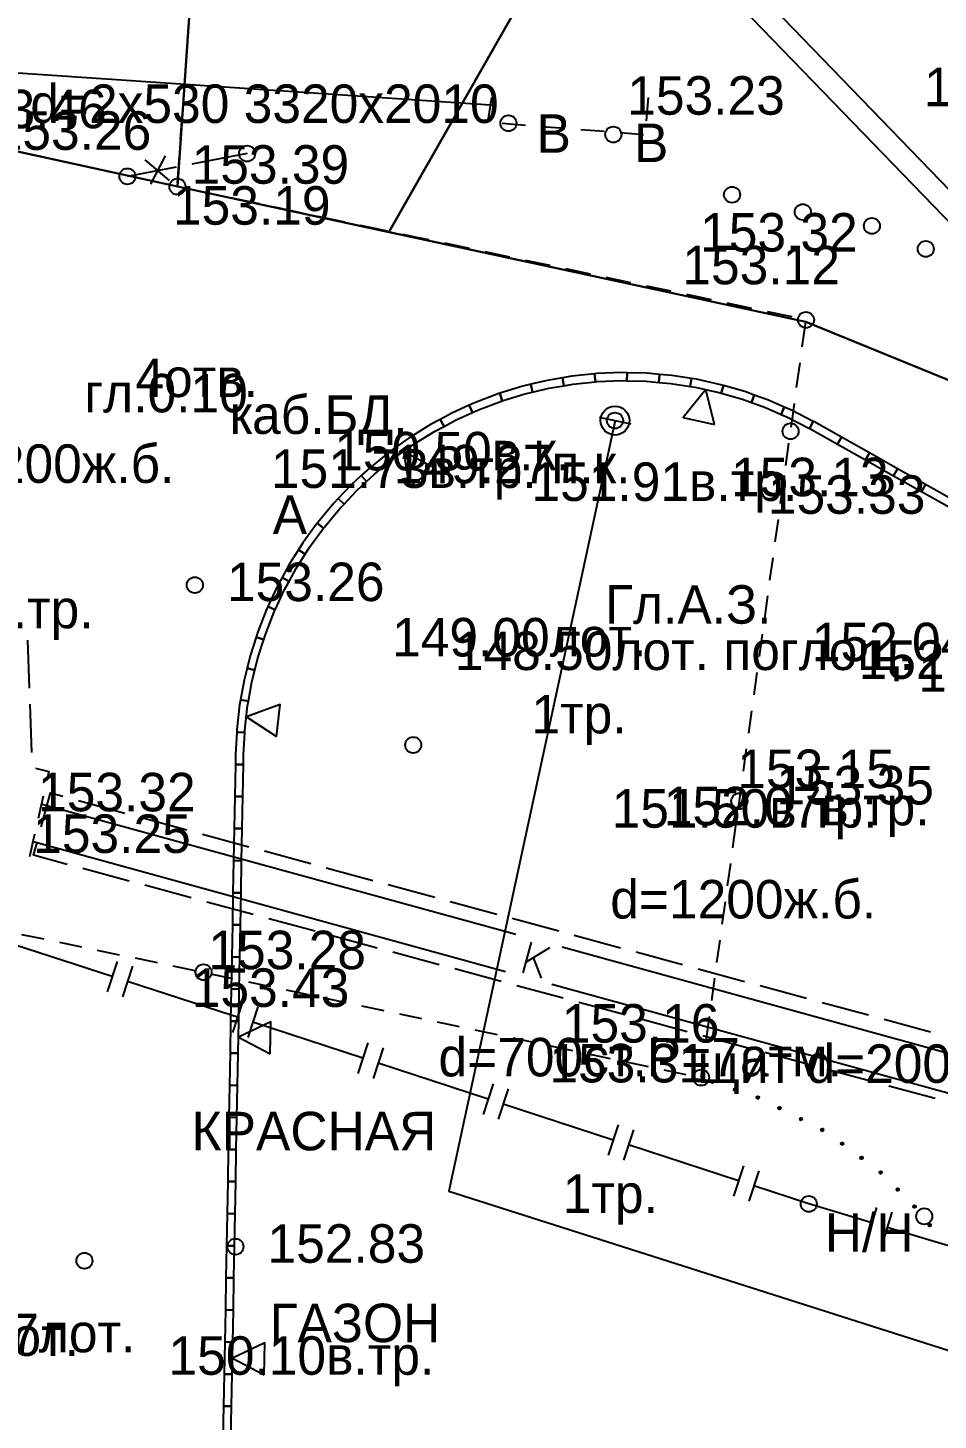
# Model space of a CAD drawing. Header units: metres. Extents: x -2743 to 126, y 13412 to 13916.
# Drawn here: x -2062 to -2033.65, y 13678.97 to 13722.35 of the extents above; entities that cross this region are included whole.
import ezdxf

# ---------------------------------------------------------------- set-up
doc = ezdxf.new("R2010")
doc.units = ezdxf.units.M
for name, color, linetype in [('link-улица Берзарина_Граница работ$0$ГП_Граница проектирования', 7, 'Continuous'), ('link-улица Берзарина_Покрытия — Новые$0$ДВ_ПП_Газон_Р', 7, 'Continuous'), ('link-улица Берзарина_Покрытия — Новые$0$ДВ_ПП_Тип2_Р_покрытия_ПЧ_Местные', 7, 'Continuous'), ('link_улица Берзарина_борта$0$ДВ_ГП_П_Борт_БР100.30.15', 7, 'Continuous'), ('output[1-12]_3_ДЖКХ-24_03233kl$0$Красные линии', 7, 'Continuous'), ('output[1-12]_3_ДЖКХ-24_03233tp$0$Вентиляторы', 7, 'Continuous'), ('output[1-12]_3_ДЖКХ-24_03233tp$0$Горизонтали', 7, 'Continuous'), ('output[1-12]_3_ДЖКХ-24_03233tp$0$Граница растительности и грунта', 7, 'Continuous'), ('output[1-12]_3_ДЖКХ-24_03233tp$0$Граница улицы', 7, 'Continuous'), ('output[1-12]_3_ДЖКХ-24_03233tp$0$Колодцы', 7, 'Continuous'), ('output[1-12]_3_ДЖКХ-24_03233tp$0$Леса и газоны', 7, 'Continuous'), ('output[1-12]_3_ДЖКХ-24_03233tp$0$Отдельно стоящее дерево', 7, 'Continuous'), ('output[1-12]_3_ДЖКХ-24_03233up$0$Водосток', 7, 'Continuous'), ('output[1-12]_3_ДЖКХ-24_03233up$0$Газопровод', 7, 'Continuous'), ('output[1-12]_3_ДЖКХ-24_03233up$0$Кабели', 7, 'Continuous'), ('output[1-12]_3_ДЖКХ-24_03233up$0$Кабель защиты', 7, 'Continuous'), ('output[1-12]_3_ДЖКХ-24_03233up$0$Кабель связи', 7, 'Continuous'), ('output[1-12]_3_ДЖКХ-24_03233up$0$Кабель электрический', 7, 'Continuous'), ('output[1-12]_3_ДЖКХ-24_03233up$0$Канализация самотёчная', 7, 'Continuous'), ('output[1-12]_3_ДЖКХ-24_03233up$0$Подземные коммуникации', 7, 'Continuous'), ('output[1-12]_3_ДЖКХ-24_03233up$0$Теплосеть', 7, 'Continuous'), ('output[1-12]_brd$0$Координатные кресты', 7, 'Continuous'), ('output[23]_brd$0$Координатные кресты', 7, 'Continuous'), ('output[24-26]_brd$0$Координатные кресты', 7, 'Continuous')]:
    doc.layers.add(name, color=color, linetype=linetype)

msp = doc.modelspace()

# ---------------------------------------------------------------- linework, layer by layer
at = {"layer": 'link-улица Берзарина_Граница работ$0$ГП_Граница проектирования'}
msp.add_lwpolyline([(-2002.701, 13690.383), (-2013.582, 13696.083), (-2018.344, 13698.028), (-2015.815, 13704.218), (-2037.774, 13713.186), (-2057.346, 13717.399), (-2067.815, 13719.695), (-2073.271, 13719.76), (-2073.4, 13720.539), (-2073.919, 13721.787), (-2074.814, 13723.415), (-2076.072, 13725.382), (-2083.484, 13726.947), (-2084.856, 13727.75), (-2087.877, 13729.517), (-2089.061, 13730.432), (-2090.322, 13731.69), (-2091.365, 13733.003), (-2091.919, 13733.882), (-2092.731, 13735.328), (-2092.714, 13735.388), (-2102.118, 13738.128)], dxfattribs=at)
at = {"layer": 'link-улица Берзарина_Покрытия — Новые$0$ДВ_ПП_Газон_Р'}
for points in [[(-2043.572, 13728.593), (-2052.584, 13731.647), (-2053.257, 13731.792), (-2053.937, 13731.781), (-2054.597, 13731.617), (-2055.21, 13731.303), (-2055.735, 13730.859), (-2056.141, 13730.313), (-2056.414, 13729.691), (-2056.54, 13729.014), (-2057.346, 13717.399), (-2050.755, 13715.98), (-2043.572, 13728.593)], [(-2022.675, 13721.511), (-2042.228, 13728.138), (-2043.572, 13728.593), (-2050.755, 13715.98), (-2037.774, 13713.186), (-2031.05, 13710.44), (-2022.675, 13721.511)]]:
    msp.add_lwpolyline(points, close=True, dxfattribs=at)
at = {"layer": 'link-улица Берзарина_Покрытия — Новые$0$ДВ_ПП_Тип2_Р_покрытия_ПЧ_Местные'}
msp.add_lwpolyline([(-2061.085, 13743.883), (-2070.397, 13738.726), (-2068.797, 13734.857), (-2067.57, 13734.536), (-2066.444, 13733.982), (-2065.45, 13733.214), (-2064.622, 13732.254), (-2064.088, 13732.274), (-2063.958, 13732.198), (-2063.823, 13732.046), (-2063.468, 13731.564), (-2063.397, 13731.32), (-2063.359, 13731.01), (-2063.499, 13729.002), (-2064.154, 13718.892), (-2057.346, 13717.399), (-2056.54, 13729.014), (-2056.516, 13729.354), (-2056.383, 13731.275), (-2056.286, 13731.607), (-2056.194, 13731.736), (-2055.852, 13732.102), (-2055.593, 13732.191), (-2061.085, 13743.883)], close=True, dxfattribs=at)
at = {"layer": 'link_улица Берзарина_борта$0$ДВ_ГП_П_Борт_БР100.30.15'}
msp.add_lwpolyline([(-2057.346, 13717.399), (-2056.54, 13729.014), (-2056.414, 13729.691), (-2056.141, 13730.313), (-2055.735, 13730.859), (-2055.21, 13731.303), (-2054.597, 13731.617), (-2053.937, 13731.781), (-2053.257, 13731.792), (-2052.584, 13731.647), (-2042.228, 13728.138), (-2017.864, 13719.88), (-2015.667, 13718.879), (-2013.732, 13717.473), (-2012.114, 13715.712), (-2010.867, 13713.644), (-2010.06, 13711.368), (-2009.726, 13709), (-2009.868, 13706.612), (-2010.489, 13704.278), (-2013.582, 13696.083)], dxfattribs=at)
at = {"layer": 'output[1-12]_3_ДЖКХ-24_03233kl$0$Красные линии'}
for points in [[(-2045.78, 13711.115), (-2045.31, 13711.195), (-2045.352, 13711.441), (-2045.83, 13711.36), (-2046.339, 13711.239), (-2046.281, 13710.996), (-2045.78, 13711.115)], [(-2045.027, 13711.243), (-2044.326, 13711.316), (-2044.352, 13711.565), (-2045.061, 13711.491), (-2045.352, 13711.441), (-2045.31, 13711.195), (-2045.027, 13711.243)], [(-2043.503, 13711.353), (-2043.343, 13711.349), (-2043.337, 13711.599), (-2043.505, 13711.603), (-2044.285, 13711.572), (-2044.352, 13711.565), (-2044.326, 13711.316), (-2044.267, 13711.323), (-2043.503, 13711.353)], [(-2042.74, 13711.335), (-2042.353, 13711.3), (-2042.331, 13711.549), (-2042.725, 13711.584), (-2043.337, 13711.599), (-2043.343, 13711.349), (-2042.74, 13711.335)], [(-2041.979, 13711.267), (-2041.37, 13711.173), (-2041.331, 13711.42), (-2041.948, 13711.515), (-2042.331, 13711.549), (-2042.353, 13711.3), (-2041.979, 13711.267)], [(-2040.477, 13710.985), (-2040.408, 13710.965), (-2040.339, 13711.205), (-2040.415, 13711.228), (-2041.177, 13711.396), (-2041.331, 13711.42), (-2041.37, 13711.173), (-2041.223, 13711.15), (-2040.477, 13710.985)], [(-2046.524, 13710.939), (-2046.281, 13710.996), (-2046.339, 13711.239), (-2046.589, 13711.18), (-2047.307, 13710.96), (-2047.234, 13710.721), (-2046.524, 13710.939)], [(-2040.615, 13709.992), (-2040.887, 13711.076), (-2041.591, 13710.207), (-2040.615, 13709.992)], [(-2039.743, 13710.773), (-2039.461, 13710.671), (-2039.376, 13710.906), (-2039.666, 13711.011), (-2040.339, 13711.205), (-2040.408, 13710.965), (-2039.743, 13710.773)], [(-2048.665, 13710.129), (-2048.15, 13710.362), (-2048.253, 13710.59), (-2048.775, 13710.353), (-2049.159, 13710.148), (-2049.041, 13709.928), (-2048.665, 13710.129)], [(-2047.254, 13710.715), (-2047.234, 13710.721), (-2047.307, 13710.96), (-2047.335, 13710.951), (-2048.065, 13710.675), (-2048.253, 13710.59), (-2048.15, 13710.362), (-2047.969, 13710.444), (-2047.254, 13710.715)], [(-2039.025, 13710.513), (-2038.541, 13710.303), (-2038.441, 13710.532), (-2038.932, 13710.746), (-2039.376, 13710.906), (-2039.461, 13710.671), (-2039.025, 13710.513)], [(-2049.339, 13709.769), (-2049.041, 13709.928), (-2049.159, 13710.148), (-2049.464, 13709.986), (-2050.027, 13709.637), (-2049.895, 13709.424), (-2049.339, 13709.769)], [(-2038.324, 13710.208), (-2037.652, 13709.863), (-2037.538, 13710.085), (-2038.217, 13710.434), (-2038.441, 13710.532), (-2038.541, 13710.303), (-2038.324, 13710.208)], [(-2037.643, 13709.858), (-2036.785, 13709.375), (-2036.662, 13709.593), (-2037.525, 13710.078), (-2037.538, 13710.085), (-2037.652, 13709.863), (-2037.643, 13709.858)], [(-2049.988, 13709.366), (-2049.895, 13709.424), (-2050.027, 13709.637), (-2050.127, 13709.575), (-2050.762, 13709.122), (-2050.854, 13709.047), (-2050.696, 13708.853), (-2050.61, 13708.923), (-2049.988, 13709.366)], [(-2036.785, 13709.375), (-2035.913, 13708.884), (-2035.791, 13709.102), (-2036.662, 13709.593), (-2036.785, 13709.375)], [(-2051.203, 13708.44), (-2050.696, 13708.853), (-2050.854, 13709.047), (-2051.367, 13708.629), (-2051.621, 13708.394), (-2051.451, 13708.211), (-2051.203, 13708.44)], [(-2050.126, 13708.04), (-2049.312, 13708.62), (-2050.299, 13709.145), (-2050.126, 13708.04)], [(-2035.913, 13708.884), (-2035.042, 13708.393), (-2034.919, 13708.611), (-2035.791, 13709.102), (-2035.913, 13708.884)], [(-2051.763, 13707.921), (-2051.451, 13708.211), (-2051.621, 13708.394), (-2051.939, 13708.099), (-2052.334, 13707.682), (-2052.152, 13707.51), (-2051.763, 13707.921)], [(-2035.042, 13708.393), (-2034.171, 13707.903), (-2034.048, 13708.121), (-2034.919, 13708.611), (-2035.042, 13708.393)], [(-2033.65, 13707.609), (-2033.301, 13707.41), (-2033.177, 13707.628), (-2033.527, 13707.827), (-2034.048, 13708.121), (-2034.171, 13707.903), (-2033.65, 13707.609)], [(-2052.289, 13707.366), (-2052.152, 13707.51), (-2052.334, 13707.682), (-2052.476, 13707.532), (-2052.975, 13706.933), (-2052.992, 13706.909), (-2052.79, 13706.762), (-2052.778, 13706.779), (-2052.289, 13707.366)], [(-2053.228, 13706.162), (-2052.79, 13706.762), (-2052.992, 13706.909), (-2053.435, 13706.302), (-2053.573, 13706.085), (-2053.361, 13705.951), (-2053.228, 13706.162)], [(-2053.637, 13705.517), (-2053.361, 13705.951), (-2053.573, 13706.085), (-2053.853, 13705.644), (-2054.086, 13705.218), (-2053.867, 13705.098), (-2053.637, 13705.517)], [(-2054.005, 13704.846), (-2053.867, 13705.098), (-2054.086, 13705.218), (-2054.228, 13704.959), (-2054.529, 13704.313), (-2054.303, 13704.208), (-2054.005, 13704.846)], [(-2054.328, 13704.154), (-2054.303, 13704.208), (-2054.529, 13704.313), (-2054.558, 13704.253), (-2054.842, 13703.526), (-2054.893, 13703.365), (-2054.655, 13703.289), (-2054.606, 13703.442), (-2054.328, 13704.154)], [(-2054.838, 13702.714), (-2054.655, 13703.289), (-2054.893, 13703.365), (-2055.078, 13702.782), (-2055.174, 13702.397), (-2054.931, 13702.337), (-2054.838, 13702.714)], [(-2055.022, 13701.973), (-2054.931, 13702.337), (-2055.174, 13702.397), (-2055.267, 13702.025), (-2055.378, 13701.411), (-2055.132, 13701.366), (-2055.022, 13701.973)], [(-2055.158, 13701.221), (-2055.132, 13701.366), (-2055.378, 13701.411), (-2055.406, 13701.258), (-2055.495, 13700.483), (-2055.499, 13700.402), (-2055.25, 13700.39), (-2055.246, 13700.462), (-2055.158, 13701.221)], [(-2054.262, 13700.267), (-2054.147, 13701.261), (-2055.198, 13700.879), (-2054.262, 13700.267)], [(-2055.285, 13699.697), (-2055.25, 13700.39), (-2055.499, 13700.402), (-2055.535, 13699.705), (-2055.54, 13699.399), (-2055.29, 13699.395), (-2055.285, 13699.697)], [(-2055.309, 13698.395), (-2055.29, 13699.395), (-2055.54, 13699.399), (-2055.559, 13698.4), (-2055.309, 13698.395)], [(-2055.327, 13697.395), (-2055.309, 13698.395), (-2055.559, 13698.4), (-2055.577, 13697.4), (-2055.327, 13697.395)], [(-2055.346, 13696.395), (-2055.327, 13697.395), (-2055.577, 13697.4), (-2055.595, 13696.4), (-2055.346, 13696.395)], [(-2055.364, 13695.395), (-2055.346, 13696.395), (-2055.595, 13696.4), (-2055.614, 13695.4), (-2055.364, 13695.395)], [(-2055.382, 13694.396), (-2055.364, 13695.395), (-2055.614, 13695.4), (-2055.632, 13694.4), (-2055.382, 13694.396)], [(-2055.401, 13693.396), (-2055.382, 13694.396), (-2055.632, 13694.4), (-2055.651, 13693.4), (-2055.401, 13693.396)], [(-2055.419, 13692.396), (-2055.401, 13693.396), (-2055.651, 13693.4), (-2055.669, 13692.401), (-2055.419, 13692.396)], [(-2055.437, 13691.396), (-2055.419, 13692.396), (-2055.669, 13692.401), (-2055.687, 13691.401), (-2055.437, 13691.396)], [(-2055.456, 13690.396), (-2055.437, 13691.396), (-2055.687, 13691.401), (-2055.706, 13690.401), (-2055.456, 13690.396)], [(-2054.456, 13690.378), (-2054.437, 13691.378), (-2055.446, 13690.896), (-2054.456, 13690.378)], [(-2055.474, 13689.396), (-2055.456, 13690.396), (-2055.706, 13690.401), (-2055.724, 13689.401), (-2055.474, 13689.396)], [(-2055.492, 13688.397), (-2055.474, 13689.396), (-2055.724, 13689.401), (-2055.742, 13688.401), (-2055.492, 13688.397)], [(-2055.511, 13687.397), (-2055.492, 13688.397), (-2055.742, 13688.401), (-2055.761, 13687.401), (-2055.511, 13687.397)], [(-2055.529, 13686.397), (-2055.511, 13687.397), (-2055.761, 13687.401), (-2055.779, 13686.402), (-2055.529, 13686.397)], [(-2055.547, 13685.397), (-2055.529, 13686.397), (-2055.779, 13686.402), (-2055.797, 13685.402), (-2055.547, 13685.397)], [(-2055.566, 13684.397), (-2055.547, 13685.397), (-2055.797, 13685.402), (-2055.816, 13684.402), (-2055.566, 13684.397)], [(-2055.584, 13683.397), (-2055.566, 13684.397), (-2055.816, 13684.402), (-2055.834, 13683.402), (-2055.584, 13683.397)], [(-2055.602, 13682.398), (-2055.584, 13683.397), (-2055.834, 13683.402), (-2055.852, 13682.402), (-2055.602, 13682.398)], [(-2055.621, 13681.398), (-2055.602, 13682.398), (-2055.852, 13682.402), (-2055.871, 13681.402), (-2055.621, 13681.398)], [(-2055.639, 13680.398), (-2055.621, 13681.398), (-2055.871, 13681.402), (-2055.889, 13680.403), (-2055.639, 13680.398)], [(-2054.639, 13680.38), (-2054.621, 13681.379), (-2055.63, 13680.898), (-2054.639, 13680.38)], [(-2055.657, 13679.398), (-2055.639, 13680.398), (-2055.889, 13680.403), (-2055.907, 13679.403), (-2055.657, 13679.398)], [(-2055.676, 13678.398), (-2055.657, 13679.398), (-2055.907, 13679.403), (-2055.926, 13678.403), (-2055.676, 13678.398)]]:
    msp.add_lwpolyline(points, close=True, dxfattribs=at)
at = {"layer": 'output[1-12]_3_ДЖКХ-24_03233tp$0$Вентиляторы'}
for centre in [(-2047.035, 13719.374), (-2043.767, 13719.021)]:
    msp.add_circle(centre, 0.25, dxfattribs=at)
at = {"layer": 'output[1-12]_3_ДЖКХ-24_03233tp$0$Горизонтали'}
for centre in [(-2057.346, 13717.399), (-2037.766, 13713.246), (-2038.246, 13709.778), (-2056.802, 13704.984), (-2039.842, 13698.251), (-2056.529, 13692.921), (-2041.035, 13689.638), (-2034.083, 13685.316), (-2055.538, 13684.37)]:
    msp.add_circle(centre, 0.25, dxfattribs=at)
at = {"layer": 'output[1-12]_3_ДЖКХ-24_03233tp$0$Граница растительности и грунта'}
for points in [[(-2040.72, 13689.522), (-2040.646, 13689.496)], [(-2040.72, 13689.517), (-2040.649, 13689.492)], [(-2040.72, 13689.512), (-2040.652, 13689.488)], [(-2040.719, 13689.527), (-2040.643, 13689.501)], [(-2040.719, 13689.506), (-2040.657, 13689.484)], [(-2040.717, 13689.5), (-2040.662, 13689.481)], [(-2040.716, 13689.531), (-2040.643, 13689.506)], [(-2040.715, 13689.494), (-2040.667, 13689.477)], [(-2040.714, 13689.536), (-2040.642, 13689.511)], [(-2040.711, 13689.54), (-2040.641, 13689.516)], [(-2040.708, 13689.544), (-2040.641, 13689.521)], [(-2040.707, 13689.486), (-2040.678, 13689.476)], [(-2040.702, 13689.548), (-2040.644, 13689.527)], [(-2040.697, 13689.551), (-2040.646, 13689.533)], [(-2040.688, 13689.553), (-2040.652, 13689.541)], [(-2040.676, 13689.555), (-2040.668, 13689.552)], [(-2040.01, 13689.281), (-2039.935, 13689.255)], [(-2040.008, 13689.285), (-2039.934, 13689.26)], [(-2040.005, 13689.29), (-2039.934, 13689.265)], [(-2040.003, 13689.294), (-2039.933, 13689.27)], [(-2039.999, 13689.298), (-2039.933, 13689.275)], [(-2039.994, 13689.301), (-2039.935, 13689.281)], [(-2039.988, 13689.305), (-2039.937, 13689.287)], [(-2039.979, 13689.307), (-2039.943, 13689.294)], [(-2039.968, 13689.308), (-2039.96, 13689.305)], [(-2040.012, 13689.271), (-2039.941, 13689.246)], [(-2040.012, 13689.265), (-2039.944, 13689.242)], [(-2040.011, 13689.276), (-2039.938, 13689.25)], [(-2040.01, 13689.26), (-2039.948, 13689.238)], [(-2040.008, 13689.254), (-2039.954, 13689.235)], [(-2040.006, 13689.248), (-2039.959, 13689.231)], [(-2039.998, 13689.24), (-2039.97, 13689.23)], [(-2039.303, 13689.029), (-2039.229, 13689.004)], [(-2039.303, 13689.024), (-2039.233, 13689)], [(-2039.303, 13689.019), (-2039.235, 13688.995)], [(-2039.302, 13689.035), (-2039.227, 13689.008)], [(-2039.302, 13689.013), (-2039.24, 13688.992)], [(-2039.3, 13689.007), (-2039.245, 13688.988)], [(-2039.299, 13689.039), (-2039.226, 13689.013)], [(-2039.298, 13689.001), (-2039.251, 13688.985)], [(-2039.297, 13689.043), (-2039.225, 13689.018)], [(-2039.294, 13689.048), (-2039.224, 13689.023)], [(-2039.291, 13689.052), (-2039.225, 13689.029)], [(-2039.29, 13688.993), (-2039.262, 13688.983)], [(-2039.285, 13689.055), (-2039.227, 13689.035)], [(-2039.28, 13689.059), (-2039.229, 13689.041)], [(-2039.271, 13689.061), (-2039.235, 13689.048)], [(-2039.26, 13689.062), (-2039.251, 13689.059)], [(-2038.632, 13688.692), (-2038.567, 13688.659)], [(-2038.631, 13688.697), (-2038.564, 13688.663)], [(-2038.631, 13688.686), (-2038.572, 13688.656)], [(-2038.63, 13688.702), (-2038.56, 13688.667)], [(-2038.63, 13688.68), (-2038.578, 13688.654)], [(-2038.629, 13688.673), (-2038.584, 13688.651)], [(-2038.628, 13688.707), (-2038.557, 13688.671)], [(-2038.625, 13688.711), (-2038.556, 13688.676)], [(-2038.622, 13688.715), (-2038.554, 13688.681)], [(-2038.622, 13688.664), (-2038.595, 13688.651)], [(-2038.619, 13688.719), (-2038.553, 13688.686)], [(-2038.615, 13688.723), (-2038.552, 13688.691)], [(-2038.609, 13688.725), (-2038.554, 13688.697)], [(-2038.603, 13688.728), (-2038.555, 13688.703)], [(-2038.594, 13688.729), (-2038.56, 13688.712)], [(-2038.583, 13688.729), (-2038.575, 13688.725)], [(-2037.963, 13688.352), (-2037.899, 13688.32)], [(-2037.962, 13688.358), (-2037.895, 13688.324)], [(-2037.962, 13688.347), (-2037.903, 13688.317)], [(-2037.961, 13688.363), (-2037.891, 13688.327)], [(-2037.961, 13688.34), (-2037.909, 13688.314)], [(-2037.96, 13688.368), (-2037.888, 13688.331)], [(-2037.96, 13688.334), (-2037.915, 13688.312)], [(-2037.956, 13688.372), (-2037.887, 13688.336)], [(-2037.953, 13688.376), (-2037.885, 13688.341)], [(-2037.953, 13688.325), (-2037.926, 13688.312)], [(-2037.95, 13688.38), (-2037.884, 13688.346)], [(-2037.946, 13688.383), (-2037.884, 13688.352)], [(-2037.94, 13688.386), (-2037.885, 13688.358)], [(-2037.934, 13688.389), (-2037.886, 13688.364)], [(-2037.925, 13688.389), (-2037.891, 13688.372)], [(-2037.914, 13688.389), (-2037.906, 13688.385)], [(-2037.294, 13688.013), (-2037.23, 13687.981)], [(-2037.293, 13688.019), (-2037.227, 13687.985)], [(-2037.293, 13688.007), (-2037.235, 13687.977)], [(-2037.292, 13688.023), (-2037.222, 13687.988)], [(-2037.292, 13688.001), (-2037.24, 13687.975)], [(-2037.291, 13688.028), (-2037.219, 13687.992)], [(-2037.291, 13687.995), (-2037.246, 13687.972)], [(-2037.288, 13688.032), (-2037.218, 13687.997)], [(-2037.284, 13688.036), (-2037.217, 13688.002)], [(-2037.284, 13687.986), (-2037.257, 13687.972)], [(-2037.281, 13688.04), (-2037.215, 13688.007)], [(-2037.277, 13688.044), (-2037.215, 13688.012)], [(-2037.271, 13688.047), (-2037.216, 13688.019)], [(-2037.265, 13688.049), (-2037.217, 13688.025)], [(-2037.256, 13688.05), (-2037.222, 13688.033)], [(-2037.245, 13688.05), (-2037.237, 13688.046)], [(-2036.68, 13687.585), (-2036.626, 13687.546)], [(-2036.679, 13687.591), (-2036.621, 13687.548)], [(-2036.679, 13687.579), (-2036.633, 13687.544)], [(-2036.679, 13687.572), (-2036.639, 13687.543)], [(-2036.678, 13687.596), (-2036.617, 13687.552)], [(-2036.676, 13687.601), (-2036.613, 13687.555)], [(-2036.674, 13687.562), (-2036.65, 13687.545)], [(-2036.673, 13687.605), (-2036.609, 13687.558)], [(-2036.67, 13687.609), (-2036.607, 13687.563)], [(-2036.666, 13687.612), (-2036.605, 13687.567)], [(-2036.662, 13687.616), (-2036.603, 13687.572)], [(-2036.658, 13687.619), (-2036.601, 13687.577)], [(-2036.651, 13687.62), (-2036.601, 13687.583)], [(-2036.645, 13687.622), (-2036.602, 13687.59)], [(-2036.636, 13687.621), (-2036.605, 13687.599)], [(-2036.625, 13687.619), (-2036.618, 13687.614)], [(-2036.075, 13687.147), (-2036.017, 13687.104)], [(-2036.075, 13687.141), (-2036.022, 13687.102)], [(-2036.075, 13687.135), (-2036.028, 13687.1)], [(-2036.075, 13687.128), (-2036.034, 13687.099)], [(-2036.073, 13687.152), (-2036.013, 13687.108)], [(-2036.071, 13687.157), (-2036.008, 13687.11)], [(-2036.07, 13687.118), (-2036.046, 13687.1)], [(-2036.069, 13687.161), (-2036.005, 13687.114)], [(-2036.065, 13687.165), (-2036.002, 13687.118)], [(-2036.062, 13687.168), (-2036, 13687.123)], [(-2036.058, 13687.172), (-2035.998, 13687.128)], [(-2036.053, 13687.174), (-2035.997, 13687.133)], [(-2036.047, 13687.176), (-2035.997, 13687.139)], [(-2036.041, 13687.178), (-2035.997, 13687.146)], [(-2036.031, 13687.177), (-2036.001, 13687.155)], [(-2036.02, 13687.175), (-2036.013, 13687.17)], [(-2035.48, 13686.681), (-2035.444, 13686.645)], [(-2035.479, 13686.687), (-2035.438, 13686.646)], [(-2035.478, 13686.693), (-2035.432, 13686.647)], [(-2035.477, 13686.699), (-2035.426, 13686.648)], [(-2035.475, 13686.704), (-2035.422, 13686.651)], [(-2035.472, 13686.708), (-2035.417, 13686.653)], [(-2035.469, 13686.713), (-2035.413, 13686.656)], [(-2035.465, 13686.715), (-2035.41, 13686.66)], [(-2035.46, 13686.718), (-2035.407, 13686.664)], [(-2035.456, 13686.721), (-2035.404, 13686.668)], [(-2035.451, 13686.723), (-2035.402, 13686.673)], [(-2035.445, 13686.724), (-2035.401, 13686.68)], [(-2035.438, 13686.724), (-2035.4, 13686.686)], [(-2035.429, 13686.722), (-2035.403, 13686.695)], [(-2035.419, 13686.719), (-2035.412, 13686.712)], [(-2035.476, 13686.67), (-2035.455, 13686.649)], [(-2034.952, 13686.148), (-2034.916, 13686.113)], [(-2034.951, 13686.155), (-2034.91, 13686.113)], [(-2034.95, 13686.161), (-2034.904, 13686.114)], [(-2034.949, 13686.167), (-2034.898, 13686.115)], [(-2034.948, 13686.138), (-2034.927, 13686.116)], [(-2034.947, 13686.171), (-2034.894, 13686.118)], [(-2034.944, 13686.176), (-2034.889, 13686.12)], [(-2034.941, 13686.18), (-2034.885, 13686.123)], [(-2034.937, 13686.183), (-2034.882, 13686.127)], [(-2034.932, 13686.186), (-2034.879, 13686.132)], [(-2034.928, 13686.188), (-2034.876, 13686.136)], [(-2034.923, 13686.19), (-2034.874, 13686.141)], [(-2034.917, 13686.191), (-2034.873, 13686.147)], [(-2034.91, 13686.192), (-2034.872, 13686.153)], [(-2034.901, 13686.19), (-2034.874, 13686.163)], [(-2034.891, 13686.186), (-2034.884, 13686.18)], [(-2034.424, 13685.616), (-2034.388, 13685.58)], [(-2034.423, 13685.622), (-2034.382, 13685.581)], [(-2034.422, 13685.628), (-2034.376, 13685.581)], [(-2034.421, 13685.634), (-2034.37, 13685.583)], [(-2034.42, 13685.605), (-2034.399, 13685.584)], [(-2034.419, 13685.639), (-2034.366, 13685.586)], [(-2034.416, 13685.643), (-2034.361, 13685.588)], [(-2034.413, 13685.647), (-2034.357, 13685.59)], [(-2034.409, 13685.65), (-2034.354, 13685.595)], [(-2034.404, 13685.653), (-2034.351, 13685.599)], [(-2034.4, 13685.656), (-2034.348, 13685.603)], [(-2034.395, 13685.658), (-2034.346, 13685.608)], [(-2034.389, 13685.659), (-2034.345, 13685.614)], [(-2034.382, 13685.659), (-2034.344, 13685.621)], [(-2034.373, 13685.657), (-2034.346, 13685.63)], [(-2034.363, 13685.653), (-2034.356, 13685.647)], [(-2033.952, 13685.047), (-2033.926, 13685.004)], [(-2033.951, 13685.036), (-2033.935, 13685.01)], [(-2033.95, 13685.053), (-2033.92, 13685.004)], [(-2033.948, 13685.059), (-2033.913, 13685.003)], [(-2033.945, 13685.064), (-2033.907, 13685.003)], [(-2033.942, 13685.069), (-2033.903, 13685.005)], [(-2033.938, 13685.072), (-2033.897, 13685.006)], [(-2033.935, 13685.076), (-2033.893, 13685.008)], [(-2033.93, 13685.077), (-2033.889, 13685.011)], [(-2033.925, 13685.079), (-2033.885, 13685.015)], [(-2033.92, 13685.081), (-2033.881, 13685.018)], [(-2033.915, 13685.082), (-2033.878, 13685.022)], [(-2033.909, 13685.081), (-2033.876, 13685.028)], [(-2033.902, 13685.08), (-2033.874, 13685.034)], [(-2033.894, 13685.076), (-2033.874, 13685.044)], [(-2033.884, 13685.07), (-2033.88, 13685.063)]]:
    msp.add_lwpolyline(points, dxfattribs=at)
for centre in [(-2040.681, 13689.515), (-2039.972, 13689.269), (-2039.264, 13689.022), (-2038.592, 13688.69), (-2037.923, 13688.35), (-2037.255, 13688.011), (-2036.641, 13687.582), (-2036.036, 13687.138), (-2035.44, 13686.685), (-2034.912, 13686.152), (-2034.384, 13685.62), (-2033.913, 13685.042)]:
    msp.add_circle(centre, 0.04, dxfattribs=at)
at = {"layer": 'output[1-12]_3_ДЖКХ-24_03233tp$0$Граница улицы'}
for points in [[(-2057.214, 13719.298), (-2057.189, 13719.655)], [(-2057.244, 13718.869), (-2057.214, 13719.298)], [(-2057.338, 13717.512), (-2057.279, 13718.37)], [(-2056.126, 13717.14), (-2056.967, 13717.319)], [(-2054.795, 13716.858), (-2055.637, 13717.036)], [(-2053.464, 13716.576), (-2054.306, 13716.754)], [(-2052.134, 13716.294), (-2052.975, 13716.472)], [(-2050.803, 13716.011), (-2051.645, 13716.19)], [(-2049.893, 13715.818), (-2050.314, 13715.908)], [(-2049.509, 13715.737), (-2049.893, 13715.818)], [(-2048.252, 13715.47), (-2049.02, 13715.633)], [(-2046.995, 13715.204), (-2047.763, 13715.367)], [(-2045.738, 13714.937), (-2046.506, 13715.1)], [(-2044.481, 13714.67), (-2045.249, 13714.833)], [(-2043.224, 13714.404), (-2043.992, 13714.567)], [(-2041.967, 13714.137), (-2042.735, 13714.3)], [(-2040.71, 13713.871), (-2041.478, 13714.033)], [(-2039.453, 13713.604), (-2040.221, 13713.767)], [(-2038.195, 13713.337), (-2038.963, 13713.5)], [(-2037.882, 13712.408), (-2037.774, 13713.186)], [(-2038.058, 13711.136), (-2037.95, 13711.913)], [(-2038.18, 13710.251), (-2038.127, 13710.64)], [(-2038.229, 13709.904), (-2038.18, 13710.251)], [(-2038.394, 13708.712), (-2038.297, 13709.408)], [(-2038.558, 13707.521), (-2038.462, 13708.217)], [(-2038.723, 13706.33), (-2038.627, 13707.026)], [(-2038.888, 13705.139), (-2038.792, 13705.835)], [(-2039.053, 13703.948), (-2038.957, 13704.644)], [(-2039.218, 13702.757), (-2039.122, 13703.453)], [(-2039.383, 13701.566), (-2039.287, 13702.261)], [(-2039.548, 13700.374), (-2039.452, 13701.07)], [(-2039.713, 13699.183), (-2039.617, 13699.879)], [(-2039.878, 13697.992), (-2039.842, 13698.251), (-2039.782, 13698.688)], [(-2040.043, 13696.801), (-2039.947, 13697.497)], [(-2040.208, 13695.61), (-2040.112, 13696.306)], [(-2040.373, 13694.419), (-2040.277, 13695.115)], [(-2062.198, 13694.101), (-2061.51, 13693.958)], [(-2061.021, 13693.856), (-2060.333, 13693.713)], [(-2040.538, 13693.228), (-2040.442, 13693.923)], [(-2059.844, 13693.611), (-2059.156, 13693.468)], [(-2058.666, 13693.366), (-2057.979, 13693.223)], [(-2057.489, 13693.121), (-2056.801, 13692.978)], [(-2056.312, 13692.875), (-2055.625, 13692.729)], [(-2055.136, 13692.626), (-2054.448, 13692.48)], [(-2053.959, 13692.376), (-2053.272, 13692.231)], [(-2040.703, 13692.037), (-2040.606, 13692.732)], [(-2052.783, 13692.127), (-2052.096, 13691.982)], [(-2051.606, 13691.878), (-2050.919, 13691.732)], [(-2050.43, 13691.629), (-2049.743, 13691.483)], [(-2040.868, 13690.845), (-2040.771, 13691.541)], [(-2049.254, 13691.379), (-2048.566, 13691.234)], [(-2048.077, 13691.13), (-2047.39, 13690.985)], [(-2046.901, 13690.881), (-2046.214, 13690.735)], [(-2045.725, 13690.632), (-2045.037, 13690.486)], [(-2044.548, 13690.382), (-2043.861, 13690.237)], [(-2041.033, 13689.654), (-2040.936, 13690.35)], [(-2043.372, 13690.133), (-2042.684, 13689.988)], [(-2042.195, 13689.884), (-2041.508, 13689.738)]]:
    msp.add_lwpolyline(points, dxfattribs=at)
at = {"layer": 'output[1-12]_3_ДЖКХ-24_03233tp$0$Колодцы'}
msp.add_circle((-2037.679, 13685.703), 0.25, dxfattribs=at)
at = {"layer": 'output[1-12]_3_ДЖКХ-24_03233tp$0$Отдельно стоящее дерево'}
for centre in [(-2040.07, 13717.145), (-2037.864, 13716.606), (-2035.712, 13716.175), (-2034.035, 13715.458), (-2060.241, 13683.931), (-2060.241, 13683.931), (-2060.241, 13683.931)]:
    msp.add_circle(centre, 0.25, dxfattribs=at)
at = {"layer": 'output[1-12]_3_ДЖКХ-24_03233up$0$Газопровод'}
for points in [[(-2059.375, 13692.786), (-2062.804, 13693.896)], [(-2059.221, 13693.261), (-2059.529, 13692.31)], [(-2058.745, 13693.107), (-2059.053, 13692.156)], [(-2055.471, 13691.521), (-2055.639, 13691.576), (-2058.899, 13692.632)], [(-2055.315, 13691.996), (-2055.626, 13691.046)], [(-2054.84, 13691.841), (-2055.151, 13690.89)], [(-2051.57, 13690.245), (-2054.995, 13691.366)], [(-2051.414, 13690.721), (-2051.725, 13689.77)], [(-2050.939, 13690.565), (-2051.25, 13689.615)], [(-2047.669, 13688.97), (-2051.095, 13690.09)], [(-2047.513, 13689.445), (-2047.824, 13688.494)], [(-2047.038, 13689.29), (-2047.349, 13688.339)], [(-2043.768, 13687.694), (-2047.194, 13688.814)], [(-2043.613, 13688.169), (-2043.923, 13687.219)], [(-2043.137, 13688.014), (-2043.448, 13687.063)], [(-2039.867, 13686.419), (-2043.293, 13687.539)], [(-2039.712, 13686.894), (-2040.022, 13685.943)], [(-2039.236, 13686.738), (-2039.547, 13685.788)], [(-2037.679, 13685.703), (-2039.392, 13686.263)], [(-2035.718, 13685.116), (-2037.679, 13685.703)], [(-2035.574, 13685.595), (-2035.861, 13684.637)], [(-2035.095, 13685.451), (-2035.382, 13684.493)], [(-2031.316, 13683.798), (-2035.239, 13684.972)]]:
    msp.add_lwpolyline(points, dxfattribs=at)
at = {"layer": 'output[1-12]_3_ДЖКХ-24_03233up$0$Кабель защиты'}
for points in [[(-2043.715, 13710.11), (-2048.89, 13686.1), (-2032.401, 13680.849), (-2024.89, 13678.4), (-2027.994, 13669.352)], [(-2044.204, 13710.215), (-2043.226, 13710.005)]]:
    msp.add_lwpolyline(points, dxfattribs=at)
msp.add_circle((-2043.715, 13710.11), 0.45, dxfattribs=at)
at = {"layer": 'output[1-12]_3_ДЖКХ-24_03233up$0$Кабель электрический'}
for points in [[(-2027.368, 13712.306), (-2030.831, 13714.747), (-2042.133, 13726.44), (-2046.232, 13728.766), (-2051.679, 13729.638), (-2056.266, 13731.709)], [(-2027.772, 13711.734), (-2031.289, 13714.213), (-2042.567, 13725.88), (-2046.468, 13728.094), (-2051.881, 13728.962), (-2056.554, 13731.071)], [(-2058.178, 13717.473), (-2057.714, 13718.359)], [(-2055.174, 13718.428), (-2056.893, 13718.101)], [(-2057.384, 13718.007), (-2058.904, 13717.718)], [(-2057.589, 13717.588), (-2058.352, 13718.235)]]:
    msp.add_lwpolyline(points, dxfattribs=at)
for centre in [(-2055.174, 13718.428), (-2058.904, 13717.718)]:
    msp.add_circle(centre, 0.25, dxfattribs=at)
at = {"layer": 'output[1-12]_3_ДЖКХ-24_03233up$0$Канализация самотёчная'}
for points in [[(-2061.949, 13701.771), (-2062.003, 13703.27)], [(-2061.877, 13699.772), (-2061.931, 13701.271)], [(-2061.77, 13699.275), (-2061.352, 13699.181), (-2061.416, 13698.898)], [(-2061.527, 13698.41), (-2061.685, 13697.709)], [(-2061.584, 13697.449), (-2061.296, 13698.509), (-2060.909, 13698.404)], [(-2061.555, 13698.159), (-2046.808, 13694.106)], [(-2060.427, 13698.273), (-2058.979, 13697.88)], [(-2058.497, 13697.749), (-2057.049, 13697.356)], [(-2061.795, 13697.221), (-2061.953, 13696.52)], [(-2056.567, 13697.225), (-2055.119, 13696.832)], [(-2061.873, 13697.002), (-2047.124, 13692.948)], [(-2060.774, 13696.283), (-2061.823, 13696.567), (-2061.714, 13696.966)], [(-2054.637, 13696.701), (-2053.189, 13696.307)], [(-2058.843, 13695.762), (-2060.291, 13696.153)], [(-2052.707, 13696.176), (-2051.259, 13695.783)], [(-2056.912, 13695.241), (-2058.36, 13695.632)], [(-2050.776, 13695.652), (-2049.329, 13695.259)], [(-2054.981, 13694.719), (-2056.43, 13695.11)], [(-2048.846, 13695.128), (-2047.399, 13694.735)], [(-2053.051, 13694.198), (-2054.499, 13694.589)], [(-2046.916, 13694.604), (-2045.469, 13694.211)], [(-2051.12, 13693.676), (-2052.568, 13694.067)], [(-2044.986, 13694.08), (-2043.539, 13693.686)], [(-2046.328, 13693.854), (-2046.591, 13692.899)], [(-2046.497, 13693.239), (-2045.749, 13693.695)], [(-2045.361, 13693.708), (-2030.614, 13689.655)], [(-2049.189, 13693.155), (-2050.637, 13693.546)], [(-2046.26, 13693.383), (-2046.012, 13692.74)], [(-2043.056, 13693.555), (-2041.609, 13693.162)], [(-2047.258, 13692.633), (-2048.706, 13693.025)], [(-2041.126, 13693.031), (-2039.678, 13692.638)], [(-2045.327, 13692.112), (-2046.775, 13692.503)], [(-2045.678, 13692.551), (-2030.93, 13688.497)], [(-2039.196, 13692.507), (-2037.748, 13692.114)], [(-2043.396, 13691.591), (-2044.845, 13691.982)], [(-2037.266, 13691.983), (-2035.818, 13691.59)], [(-2041.466, 13691.069), (-2042.914, 13691.46)], [(-2035.336, 13691.459), (-2033.888, 13691.065)], [(-2039.535, 13690.548), (-2040.983, 13690.939)], [(-2037.604, 13690.026), (-2039.052, 13690.417)], [(-2035.673, 13689.505), (-2037.121, 13689.896)], [(-2033.742, 13688.983), (-2035.19, 13689.375)]]:
    msp.add_lwpolyline(points, dxfattribs=at)
at = {"layer": 'output[1-12]_3_ДЖКХ-24_03233up$0$Подземные коммуникации'}
msp.add_circle((-2043.715, 13710.11), 0.25, dxfattribs=at)
at = {"layer": 'output[1-12]_3_ДЖКХ-24_03233up$0$Теплосеть'}
for points in [[(-2073.213, 13721.681), (-2047.442, 13719.934)], [(-2047.558, 13720.172), (-2047.673, 13719.454)], [(-2042.729, 13719.446), (-2042.676, 13720.171)], [(-2047.226, 13719.374), (-2046.502, 13719.317)], [(-2046.003, 13719.277), (-2045.279, 13719.22)], [(-2044.78, 13719.18), (-2044.056, 13719.123)], [(-2043.557, 13719.083), (-2042.832, 13719.026)]]:
    msp.add_lwpolyline(points, dxfattribs=at)
at = {"layer": 'output[1-12]_brd$0$Координатные кресты'}
msp.add_circle((-2050, 13700), 0.25, dxfattribs=at)
at = {"layer": 'output[23]_brd$0$Координатные кресты'}
msp.add_circle((-2050, 13700), 0.25, dxfattribs=at)
at = {"layer": 'output[24-26]_brd$0$Координатные кресты'}
msp.add_circle((-2050, 13700), 0.25, dxfattribs=at)

# ---------------------------------------------------------------- texts
at = {"layer": 'output[1-12]_3_ДЖКХ-24_03233kl$0$Красные линии'}
msp.add_text('КРАСНАЯ', height=1.2, dxfattribs=at).set_placement((-2056.903, 13687.373))
at = {"layer": 'output[1-12]_3_ДЖКХ-24_03233tp$0$Вентиляторы'}
for p in [(-2046.158, 13718.453), (-2043.123, 13718.164)]:
    msp.add_text('В', height=1.2, dxfattribs=at).set_placement(p)
at = {"layer": 'output[1-12]_3_ДЖКХ-24_03233tp$0$Горизонтали'}
for s, p in [('153.23', (-2043.334, 13719.639)), ('153.46', (-2064.453, 13719.217)), ('153.26', (-2063.067, 13718.545)), ('153.39', (-2056.903, 13717.489)), ('153.19', (-2057.484, 13716.213)), ('153.32', (-2041.063, 13715.376)), ('153.12', (-2041.618, 13714.356)), ('153.13', (-2040.102, 13707.753)), ('153.33', (-2038.953, 13707.204)), ('153.26', (-2055.802, 13704.484)), ('153.15', (-2039.906, 13698.659)), ('153.35', (-2038.687, 13698.148)), ('153.28', (-2056.38, 13693.016)), ('153.43', (-2056.897, 13691.842)), ('153.16', (-2045.37, 13690.73)), ('153.31', (-2045.759, 13689.489)), ('152.83', (-2054.538, 13683.87))]:
    msp.add_text(s, height=1.2, dxfattribs=at).set_placement(p)
at = {"layer": 'output[1-12]_3_ДЖКХ-24_03233tp$0$Граница улицы'}
msp.add_text('А', height=1.2, dxfattribs=at).set_placement((-2054.377, 13706.577))
at = {"layer": 'output[1-12]_3_ДЖКХ-24_03233tp$0$Колодцы'}
for s, p in [('152.95', (-2034.094, 13719.905)), ('153.32', (-2061.685, 13697.935)), ('153.25', (-2061.837, 13696.639)), ('Н/Н', (-2037.18, 13684.212))]:
    msp.add_text(s, height=1.2, dxfattribs=at).set_placement(p)
at = {"layer": 'output[1-12]_3_ДЖКХ-24_03233tp$0$Леса и газоны'}
msp.add_text('ГАЗОН', height=1.2, dxfattribs=at).set_placement((-2054.473, 13681.395))
at = {"layer": 'output[1-12]_3_ДЖКХ-24_03233up$0$Водосток'}
for s, p in [('149.00лот.', (-2050.659, 13702.76)), ('148.50лот. поглощ.', (-2048.704, 13702.337))]:
    msp.add_text(s, height=1.2, dxfattribs=at).set_placement(p)
at = {"layer": 'output[1-12]_3_ДЖКХ-24_03233up$0$Газопровод'}
for s, p in [('151.91в.тр.', (-2046.317, 13707.605)), ('149.79в.тр.', (-2068.237, 13703.639)), ('d=700ст.P=7атм.', (-2049.213, 13689.677)), ('150.10в.тр.', (-2057.622, 13680.379))]:
    msp.add_text(s, height=1.2, dxfattribs=at).set_placement(p)
at = {"layer": 'output[1-12]_3_ДЖКХ-24_03233up$0$Кабели'}
msp.add_text('гл.0.10', height=1.2, dxfattribs=at).set_placement((-2060.243, 13710.365))
at = {"layer": 'output[1-12]_3_ДЖКХ-24_03233up$0$Кабель защиты'}
for s, p in [('Гл.А.З.', (-2044.023, 13703.781)), ('1тр.', (-2046.318, 13700.362)), ('1тр.', (-2045.344, 13685.421))]:
    msp.add_text(s, height=1.2, dxfattribs=at).set_placement(p)
at = {"layer": 'output[1-12]_3_ДЖКХ-24_03233up$0$Кабель связи'}
for s, p in [('4отв.', (-2058.654, 13710.841)), ('151.73в.тр.', (-2054.432, 13708.011)), ('152.04в.тр.', (-2037.586, 13702.61)), ('152.29в.тр.', (-2036.126, 13702.063)), ('152.04в.тр.', (-2034.269, 13701.661)), ('151.50в.тр.', (-2043.818, 13697.426)), ('152.07в.тр.', (-2042.196, 13697.499))]:
    msp.add_text(s, height=1.2, dxfattribs=at).set_placement(p)
at = {"layer": 'output[1-12]_3_ДЖКХ-24_03233up$0$Кабель электрический'}
msp.add_text('каб.БД.', height=1.2, dxfattribs=at).set_placement((-2055.721, 13709.693))
at = {"layer": 'output[1-12]_3_ДЖКХ-24_03233up$0$Канализация самотёчная'}
for s, p in [('d=1200ж.б.', (-2065.722, 13708.168)), ('d=1200ж.б.', (-2043.863, 13694.596)), ('щит d=2000', (-2041.151, 13689.474)), ('148.44лот.', (-2068.327, 13680.969)), ('147.67лот.', (-2066.57, 13681.08))]:
    msp.add_text(s, height=1.2, dxfattribs=at).set_placement(p)
at = {"layer": 'output[1-12]_3_ДЖКХ-24_03233up$0$Теплосеть'}
for s, p in [('d=2x530 3320x2010', (-2061.928, 13719.382)), ('150.50в.к.', (-2052.461, 13708.557)), ('149.27п.к.', (-2050.604, 13708.155))]:
    msp.add_text(s, height=1.2, dxfattribs=at).set_placement(p)

doc.saveas('drawing.dxf')
